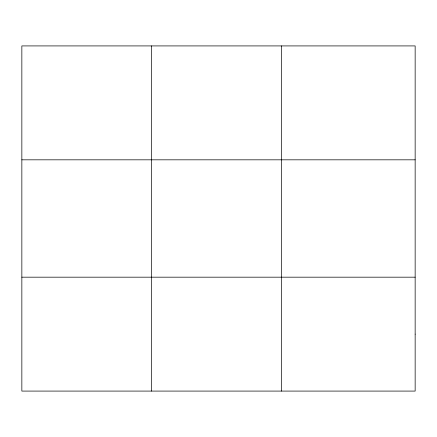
<?xml version="1.0" encoding="UTF-8"?>
<svg xmlns="http://www.w3.org/2000/svg" width="437" height="437" viewBox="0 0 437 437"><rect width="100%" height="100%" fill="white"/><g stroke="black" fill="none" stroke-linecap="round" stroke-linejoin="round"><path stroke-width="0.66" d="M151.639 391.082L151.639 45.918M281.428 391.082L281.428 45.918M21.85 159.822L415.15 159.822M21.85 277.178L415.15 277.178M415.15 334.13L415.15 391.082L21.85 391.082L21.85 45.918L415.15 45.918L415.15 334.13"/></g></svg>
